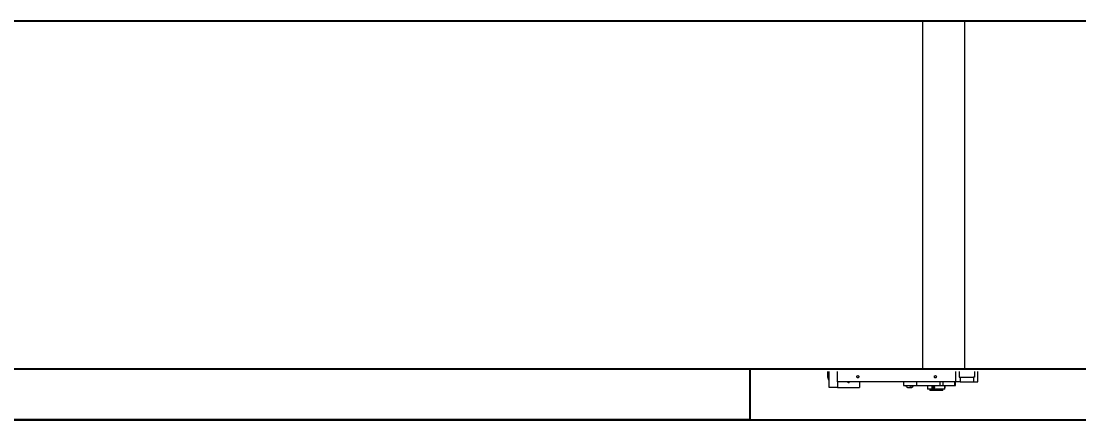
# Model space of a CAD drawing. Extents: x -2187 to 96136, y -11110 to 52208.
# Drawn here: x 50164 to 52599, y 22706 to 23622 of the extents above; entities that cross this region are included whole.
import ezdxf

# ---------------------------------------------------------------- set-up
doc = ezdxf.new("R2010")
doc.units = 0
doc.header["$LTSCALE"] = 1000
doc.header["$MEASUREMENT"] = 0
doc.layers.add('设备型号', color=7, linetype='Continuous')
doc.styles.get("Standard").update_dxf_attribs({"font": 'gbenor.shx', "bigfont": 'gbcbig.shx'})
doc.dimstyles.new('ISO-25', dxfattribs={"dimscale": 70, "dimtxt": 2.5, "dimasz": 2.5, "dimexe": 1.25, "dimexo": 0.625, "dimtad": 1, "dimtxsty": 'Standard', "dimcen": 2.5, "dimadec": 0, "dimazin": 0, "dimtfac": 1, "dimtmove": 0, "dimatfit": 3, "dimfxl": 0, "dimarcsym": 0})

# ---------------------------------------------------------------- blocks, each defined once
blk = doc.blocks.new('*D140')
at = {"color": 0, "lineweight": -2}
for p, q in [((52096.9, 35905.8), (52902.9, 35905.8)), ((52815.4, 35730.8), (52815.4, 22880.8)), ((46777.2, 22705.8), (52902.9, 22705.8))]:
    blk.add_line(p, q, dxfattribs=at)
at = {"color": 0}
for points in [[(52786.2, 35730.8), (52844.5, 35730.8), (52815.4, 35905.8)], [(52786.2, 22880.8), (52844.5, 22880.8), (52815.4, 22705.8)]]:
    blk.add_solid(points, dxfattribs=at)
at = {"layer": 'Defpoints', "color": 0}
for p in [(52053.1, 35905.8), (46733.5, 22705.8), (52815.4, 22705.8)]:
    blk.add_point(p, dxfattribs=at)
at = {"color": 0, "insert": (52684.1, 29455.8), "char_height": 175, "attachment_point": 5, "rotation": 90}
blk.add_mtext('13200', dxfattribs=at)

msp = doc.modelspace()

# ---------------------------------------------------------------- linework, layer by layer
at = {"color": 7, "linetype": 'Continuous', "lineweight": 15}
for p, q in [((52239.306, 22821.743), (52239.306, 23622.073)), ((52335.932, 22821.743), (52335.932, 23622.073)), ((52020.356, 22816.838), (52020.356, 22804.338)), ((52024.364, 22779.838), (52024.364, 22816.838)), ((52042.909, 22792.838), (52042.909, 22816.838)), ((52315.419, 22792.838), (52315.419, 22816.838)), ((52323.286, 22816.838), (52323.286, 22803.838)), ((52358.616, 22816.838), (52358.616, 22803.838)), ((52366.482, 22792.838), (52366.482, 22816.838)), ((52315.419, 22792.838), (52042.909, 22792.838)), ((52043.158, 22792.838), (52043.158, 22779.838)), ((52094.119, 22792.838), (52094.119, 22779.838)), ((52194.979, 22792.838), (52194.979, 22784.838)), ((52194.979, 22784.838), (52226.11, 22784.838)), ((52226.11, 22784.838), (52226.11, 22792.838)), ((52226.11, 22784.838), (52279.672, 22784.838)), ((52250.334, 22784.838), (52250.334, 22776.638)), ((52279.672, 22784.838), (52279.672, 22792.838)), ((52279.672, 22784.838), (52286.103, 22784.838)), ((52286.103, 22784.838), (52286.103, 22792.838)), ((52286.103, 22784.838), (52313.334, 22784.838)), ((52290.334, 22776.638), (52290.334, 22784.838)), ((52313.334, 22784.838), (52313.334, 22792.838)), ((52313.334, 22784.838), (52314.558, 22784.838)), ((52314.558, 22784.838), (52314.558, 22792.838)), ((52325.68, 22792.838), (52315.419, 22792.838)), ((52323.286, 22803.838), (52325.68, 22803.838)), ((52325.68, 22803.838), (52325.68, 22792.838)), ((52325.68, 22803.838), (52356.221, 22803.838)), ((52325.68, 22792.838), (52356.221, 22792.838)), ((52356.221, 22803.838), (52356.221, 22792.838)), ((52358.616, 22803.838), (52356.221, 22803.838)), ((52356.221, 22792.838), (52366.482, 22792.838)), ((52043.158, 22779.838), (52024.364, 22779.838)), ((52043.158, 22779.838), (52094.119, 22779.838)), ((52204.555, 22780.338), (52213.952, 22780.338)), ((52289.128, 22776.638), (52250.334, 22776.638)), ((52255.334, 22775.338), (52255.334, 22773.338)), ((52285.334, 22775.338), (52255.334, 22775.338)), ((52285.334, 22773.338), (52255.334, 22773.338)), ((52256.334, 22776.638), (52256.334, 22775.338)), ((52256.334, 22776.638), (52256.334, 22775.338)), ((52262.55, 22780.638), (52261.866, 22780.638)), ((52262.55, 22780.638), (52263.364, 22782.138)), ((52263.364, 22779.138), (52262.55, 22780.638)), ((52284.334, 22775.338), (52284.334, 22776.638)), ((52284.334, 22775.338), (52284.334, 22776.638)), ((52285.334, 22773.338), (52285.334, 22775.338)), ((52290.334, 22776.638), (52289.128, 22776.638))]:
    msp.add_line(p, q, dxfattribs=at)
msp.add_lwpolyline([(51841.663, 22821.944), (51841.663, 22705.848), (46733.469, 22705.848), (46733.469, 22821.944)])
at = {"color": 7, "linetype": 'Continuous', "lineweight": 15, "flags": 128}
for points in [[(52070.506, 22792.838), (52070.126, 22791.923), (52069.619, 22791.138), (52069.067, 22790.69), (52068.495, 22790.599), (52067.929, 22790.87), (52067.397, 22791.49), (52066.922, 22792.431), (52066.771, 22792.838)], [(52089.893, 22807.338), (52090.792, 22807.147), (52091.554, 22806.605), (52092.064, 22805.794), (52092.242, 22804.838), (52092.064, 22803.881), (52091.554, 22803.07), (52090.792, 22802.528), (52089.893, 22802.338), (52088.994, 22802.528), (52088.232, 22803.07), (52087.723, 22803.881), (52087.544, 22804.838), (52087.723, 22805.794), (52088.232, 22806.605), (52088.994, 22807.147), (52089.893, 22807.338)], [(52204.555, 22780.338), (52203.657, 22780.525), (52202.777, 22781.084), (52201.932, 22782.002), (52201.141, 22783.262), (52200.419, 22784.838)], [(52218.089, 22784.838), (52217.367, 22783.262), (52216.576, 22782.002), (52215.731, 22781.084), (52214.851, 22780.525), (52213.952, 22780.338), (52213.054, 22780.525), (52212.173, 22781.084), (52211.329, 22782.002), (52210.538, 22783.262), (52209.816, 22784.838)], [(52268.435, 22807.338), (52269.334, 22807.147), (52270.096, 22806.605), (52270.605, 22805.794), (52270.784, 22804.838), (52270.605, 22803.881), (52270.096, 22803.07), (52269.334, 22802.528), (52268.435, 22802.338), (52267.536, 22802.528), (52266.774, 22803.07), (52266.264, 22803.881), (52266.086, 22804.838), (52266.264, 22805.794), (52266.774, 22806.605), (52267.536, 22807.147), (52268.435, 22807.338)], [(52263.494, 22783.024), (52262.635, 22782.842), (52261.908, 22782.325), (52261.422, 22781.551), (52261.251, 22780.638), (52261.422, 22779.724), (52261.908, 22778.95), (52262.635, 22778.433), (52263.494, 22778.251), (52264.352, 22778.433), (52265.079, 22778.95), (52265.565, 22779.724), (52265.736, 22780.638), (52265.565, 22781.551), (52265.079, 22782.325), (52264.352, 22782.842), (52263.494, 22783.024)], [(52290.334, 22782.26), (52290.413, 22781.551), (52290.445, 22780.638)], [(52290.445, 22780.638), (52290.413, 22779.724), (52290.334, 22779.015)]]:
    msp.add_lwpolyline(points, dxfattribs=at)
at = {"color": 7, "linetype": 'Continuous', "lineweight": 15}
for centre, radius, start, end in [((52030.356, 22804.338), 10, 180, 233.188382), ((52263.62, 22780.657), 1.754, 122.413149, 180.624374), ((52263.62, 22780.618), 1.754, 179.375626, 237.586851), ((52263.494, 22780.824), 1.545, 58.214479, 121.785521), ((52263.494, 22780.451), 1.545, 238.214479, 301.785521), ((52263.367, 22780.657), 1.754, 359.375626, 57.586851), ((52263.367, 22780.618), 1.754, 302.413149, 0.624374)]:
    msp.add_arc(centre, radius, start, end, dxfattribs=at)
for points, knots in [([(52263.494, 22777.638), (52263.776, 22777.668), (52264.335, 22777.727), (52265.101, 22778.185), (52265.723, 22778.87), (52266.133, 22779.774), (52266.248, 22780.812), (52266.019, 22781.858), (52265.466, 22782.762), (52264.677, 22783.392), (52263.973, 22783.615), (52263.304, 22783.654), (52262.661, 22783.534), (52261.932, 22783.093), (52261.355, 22782.404), (52260.983, 22781.501), (52260.88, 22780.463), (52261.085, 22779.417), (52261.591, 22778.513), (52262.332, 22777.885), (52263.016, 22777.655), (52263.404, 22777.641), (52263.494, 22777.638)], [0, 0, 0, 0, 0.0490944, 0.09731466, 0.14793058, 0.20201966, 0.25902198, 0.31741452, 0.37559364, 0.43174529, 0.48418792, 0.5, 0.5490944, 0.59731466, 0.64793058, 0.70201966, 0.75902198, 0.81741452, 0.87559364, 0.93174529, 0.98418792, 1, 1, 1, 1]), ([(52261.866, 22780.638), (52262.035, 22780.906), (52262.352, 22781.407), (52262.576, 22781.906), (52262.68, 22782.138)], [0, 0, 0, 0, 0.53474673, 1, 1, 1, 1]), ([(52262.68, 22779.138), (52262.558, 22779.406), (52262.331, 22779.907), (52262.014, 22780.406), (52261.866, 22780.638)], [0, 0, 0, 0, 0.53474673, 1, 1, 1, 1]), ([(52264.307, 22782.138), (52264.477, 22781.87), (52264.793, 22781.368), (52265.017, 22780.87), (52265.121, 22780.638)], [0, 0, 0, 0, 0.53474673, 1, 1, 1, 1]), ([(52265.121, 22780.638), (52265, 22780.37), (52264.772, 22779.868), (52264.455, 22779.37), (52264.307, 22779.138)], [0, 0, 0, 0, 0.534746729, 1, 1, 1, 1])]:
    msp.add_open_spline(points, degree=3, knots=knots, dxfattribs=at)
for points in [[(52264.307, 22782.138), (52264.059, 22782.138), (52263.562, 22782.138), (52262.974, 22782.138), (52262.68, 22782.138)], [(52262.68, 22779.138), (52262.974, 22779.138), (52263.562, 22779.138), (52264.059, 22779.138), (52264.307, 22779.138)]]:
    msp.add_open_spline(points, degree=3, dxfattribs=at)
at = {"layer": '设备型号', "color": 6}
for p, q in [((58819.616, 23622.073), (39073.688, 23622.073)), ((57819.147, 22821.944), (39073.688, 22821.944))]:
    msp.add_line(p, q, dxfattribs=at)

# ---------------------------------------------------------------- dimensions: what is measured, and where the dimension line sits
at = {"color": 1}
dim = msp.add_linear_dim(base=(52815.373, 22705.848), p1=(52053.107, 35905.844), p2=(46733.469, 22705.848), angle=90, dimstyle='ISO-25', dxfattribs=at)
dim.commit()
dim.dimension.update_dxf_attribs({"geometry": '*D140', "text_midpoint": (52815.373, 29455.846), "dimtype": 160})

doc.saveas('drawing.dxf')
